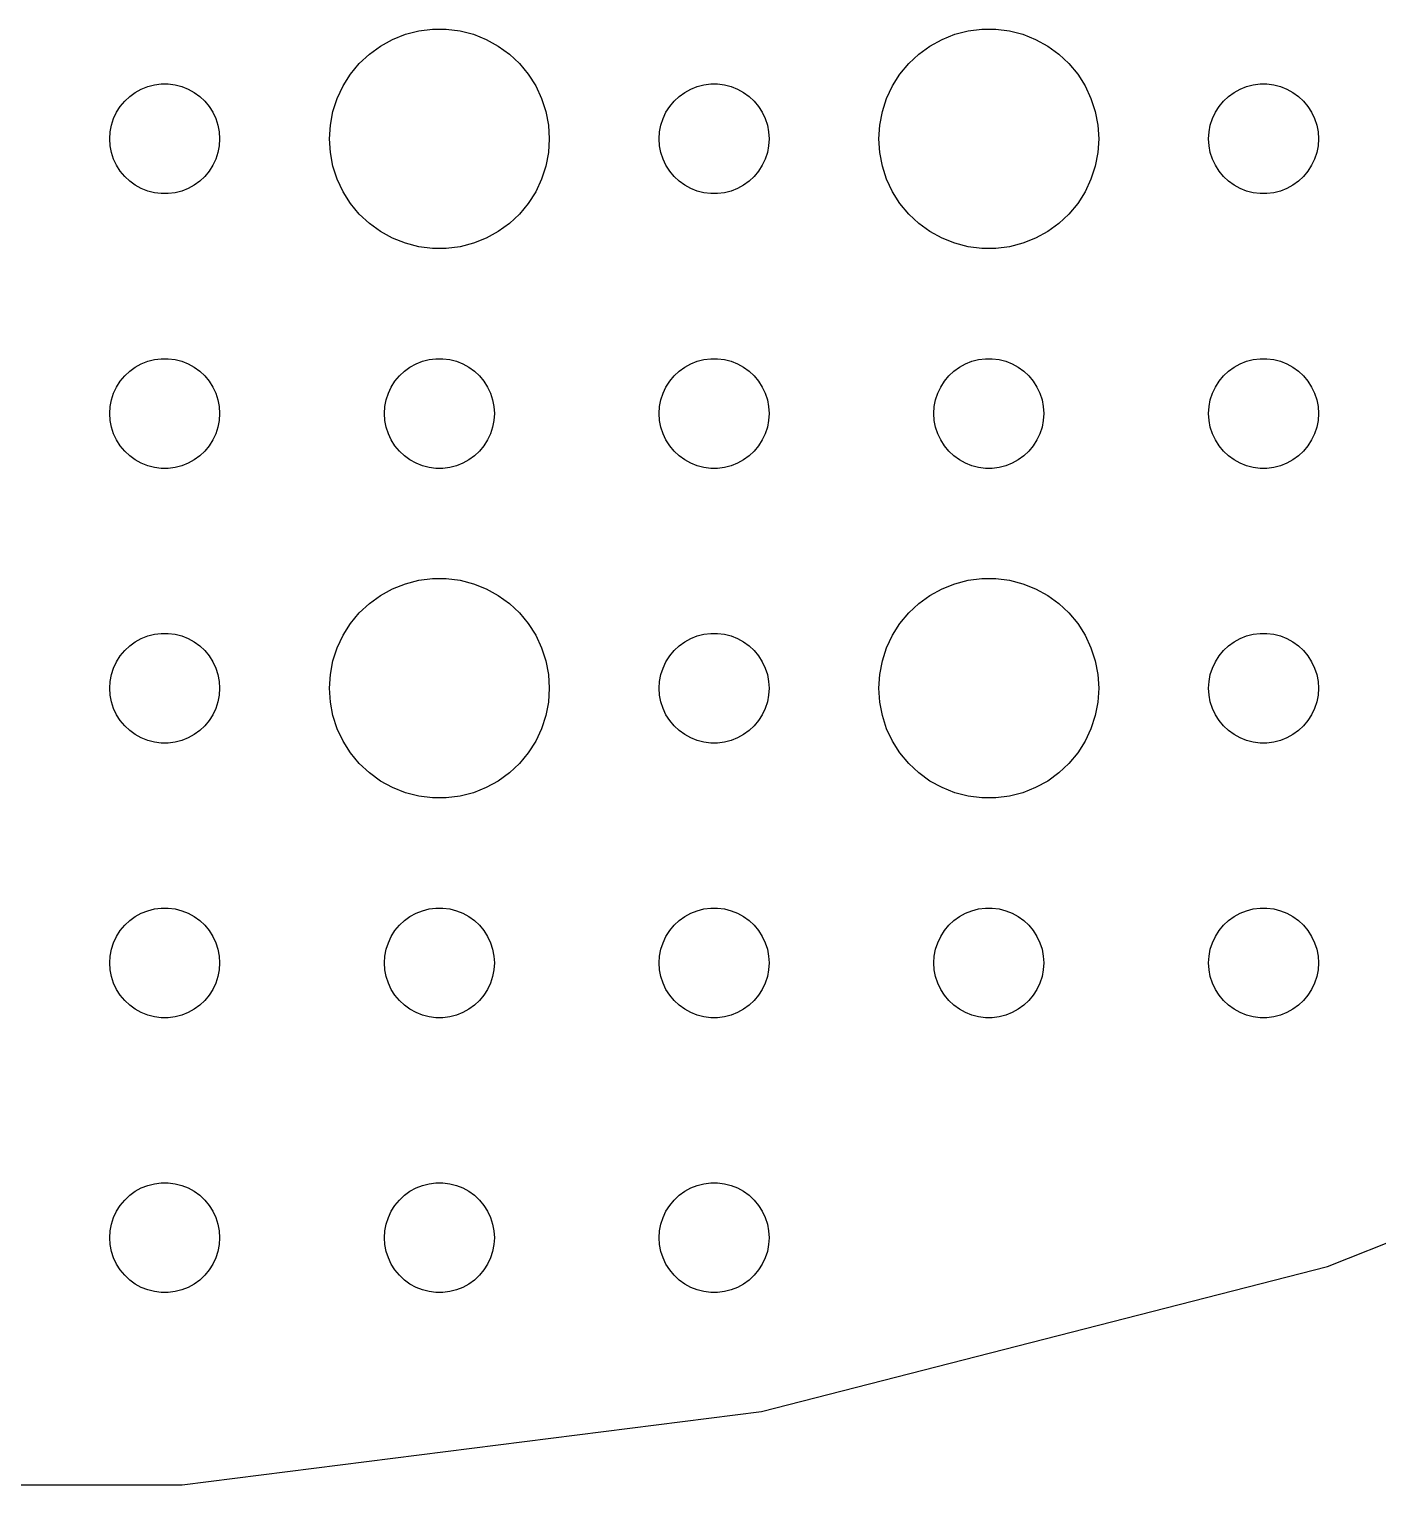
# Model space of a CAD drawing. Header units: metres. Extents: x -127 to 127, y -127 to 127.
# Drawn here: x 3.8 to 40.62, y -126.75 to -87.01 of the extents above; entities that cross this region are included whole.
import ezdxf

# ---------------------------------------------------------------- set-up
doc = ezdxf.new("R2010")
doc.units = ezdxf.units.M

msp = doc.modelspace()

# ---------------------------------------------------------------- linework, layer by layer
for p, q in [((14.4379, -87.0531), (14.8116, -87.0059)), ((14.8116, -87.0059), (15.1884, -87.0059)), ((15.1884, -87.0059), (15.5621, -87.0531)), ((29.4379, -87.0531), (29.8116, -87.0059)), ((29.8116, -87.0059), (30.1884, -87.0059)), ((30.1884, -87.0059), (30.5621, -87.0531)), ((13.3925, -87.467), (13.7227, -87.2855)), ((13.7227, -87.2855), (14.0729, -87.1468)), ((14.0729, -87.1468), (14.4379, -87.0531)), ((15.5621, -87.0531), (15.927, -87.1468)), ((15.927, -87.1468), (16.2773, -87.2855)), ((16.2773, -87.2855), (16.6075, -87.467)), ((28.3925, -87.467), (28.7227, -87.2855)), ((28.7227, -87.2855), (29.0729, -87.1468)), ((29.0729, -87.1468), (29.4379, -87.0531)), ((30.5621, -87.0531), (30.927, -87.1468)), ((30.927, -87.1468), (31.2773, -87.2855)), ((31.2773, -87.2855), (31.6075, -87.467)), ((12.8131, -87.9464), (13.0877, -87.6885)), ((13.0877, -87.6885), (13.3925, -87.467)), ((16.6075, -87.467), (16.9123, -87.6885)), ((16.9123, -87.6885), (17.1869, -87.9464)), ((27.8131, -87.9464), (28.0877, -87.6885)), ((28.0877, -87.6885), (28.3925, -87.467)), ((31.6075, -87.467), (31.9123, -87.6885)), ((31.9123, -87.6885), (32.1869, -87.9464)), ((12.5729, -88.2366), (12.8131, -87.9464)), ((17.1869, -87.9464), (17.427, -88.2366)), ((27.5729, -88.2366), (27.8131, -87.9464)), ((32.1869, -87.9464), (32.427, -88.2366)), ((6.86133, -88.6428), (7.03647, -88.5734)), ((7.03647, -88.5734), (7.21892, -88.5266)), ((7.21892, -88.5266), (7.40581, -88.503)), ((7.40581, -88.503), (7.59418, -88.503)), ((7.59418, -88.503), (7.78107, -88.5266)), ((7.78107, -88.5266), (7.96352, -88.5734)), ((7.96352, -88.5734), (8.13866, -88.6428)), ((12.2107, -88.8956), (12.3711, -88.5547)), ((12.3711, -88.5547), (12.5729, -88.2366)), ((17.427, -88.2366), (17.6289, -88.5547)), ((17.6289, -88.5547), (17.7893, -88.8956)), ((21.8613, -88.6428), (22.0365, -88.5734)), ((22.0365, -88.5734), (22.2189, -88.5266)), ((22.2189, -88.5266), (22.4058, -88.503)), ((22.4058, -88.503), (22.5942, -88.503)), ((22.5942, -88.503), (22.7811, -88.5266)), ((22.7811, -88.5266), (22.9635, -88.5734)), ((22.9635, -88.5734), (23.1387, -88.6428)), ((27.2107, -88.8956), (27.3711, -88.5547)), ((27.3711, -88.5547), (27.5729, -88.2366)), ((32.427, -88.2366), (32.6289, -88.5547)), ((32.6289, -88.5547), (32.7893, -88.8956)), ((36.8613, -88.6428), (37.0365, -88.5734)), ((37.0365, -88.5734), (37.2189, -88.5266)), ((37.2189, -88.5266), (37.4058, -88.503)), ((37.4058, -88.503), (37.5942, -88.503)), ((37.5942, -88.503), (37.7811, -88.5266)), ((37.7811, -88.5266), (37.9635, -88.5734)), ((37.9635, -88.5734), (38.1387, -88.6428)), ((6.28647, -89.1183), (6.40654, -88.9732)), ((6.40654, -88.9732), (6.54385, -88.8442)), ((6.54385, -88.8442), (6.69626, -88.7335)), ((6.69626, -88.7335), (6.86133, -88.6428)), ((8.13866, -88.6428), (8.30373, -88.7335)), ((8.30373, -88.7335), (8.45613, -88.8442)), ((8.45613, -88.8442), (8.59344, -88.9732)), ((8.59344, -88.9732), (8.71352, -89.1183)), ((12.0942, -89.2539), (12.2107, -88.8956)), ((17.7893, -88.8956), (17.9057, -89.2539)), ((21.2865, -89.1183), (21.4065, -88.9732)), ((21.4065, -88.9732), (21.5439, -88.8442)), ((21.5439, -88.8442), (21.6963, -88.7335)), ((21.6963, -88.7335), (21.8613, -88.6428)), ((23.1387, -88.6428), (23.3037, -88.7335)), ((23.3037, -88.7335), (23.4561, -88.8442)), ((23.4561, -88.8442), (23.5934, -88.9732)), ((23.5934, -88.9732), (23.7135, -89.1183)), ((27.0942, -89.2539), (27.2107, -88.8956)), ((32.7893, -88.8956), (32.9057, -89.2539)), ((36.2865, -89.1183), (36.4065, -88.9732)), ((36.4065, -88.9732), (36.5439, -88.8442)), ((36.5439, -88.8442), (36.6963, -88.7335)), ((36.6963, -88.7335), (36.8613, -88.6428)), ((38.1387, -88.6428), (38.3037, -88.7335)), ((38.3037, -88.7335), (38.4561, -88.8442)), ((38.4561, -88.8442), (38.5934, -88.9732)), ((38.5934, -88.9732), (38.7135, -89.1183)), ((6.10533, -89.4478), (6.18553, -89.2774)), ((6.18553, -89.2774), (6.28647, -89.1183)), ((8.71352, -89.1183), (8.81445, -89.2774)), ((8.81445, -89.2774), (8.89465, -89.4478)), ((12.0237, -89.624), (12.0942, -89.2539)), ((17.9057, -89.2539), (17.9763, -89.624)), ((21.1053, -89.4478), (21.1855, -89.2774)), ((21.1855, -89.2774), (21.2865, -89.1183)), ((23.7135, -89.1183), (23.8145, -89.2774)), ((23.8145, -89.2774), (23.8947, -89.4478)), ((27.0237, -89.624), (27.0942, -89.2539)), ((32.9057, -89.2539), (32.9763, -89.624)), ((36.1053, -89.4478), (36.1855, -89.2774)), ((36.1855, -89.2774), (36.2865, -89.1183)), ((38.7135, -89.1183), (38.8145, -89.2774)), ((38.8145, -89.2774), (38.8947, -89.4478)), ((6, -90), (6.01183, -89.812)), ((6.01183, -89.812), (6.04712, -89.627)), ((6.04712, -89.627), (6.10533, -89.4478)), ((8.89465, -89.4478), (8.95287, -89.627)), ((8.95287, -89.627), (8.98816, -89.812)), ((8.98816, -89.812), (9, -90)), ((12, -90), (12.0237, -89.624)), ((17.9763, -89.624), (18, -90)), ((21, -90), (21.0118, -89.812)), ((21.0118, -89.812), (21.0471, -89.627)), ((21.0471, -89.627), (21.1053, -89.4478)), ((23.8947, -89.4478), (23.9529, -89.627)), ((23.9529, -89.627), (23.9882, -89.812)), ((23.9882, -89.812), (24, -90)), ((27, -90), (27.0237, -89.624)), ((32.9763, -89.624), (33, -90)), ((36, -90), (36.0118, -89.812)), ((36.0118, -89.812), (36.0471, -89.627)), ((36.0471, -89.627), (36.1053, -89.4478)), ((38.8947, -89.4478), (38.9529, -89.627)), ((38.9529, -89.627), (38.9882, -89.812)), ((38.9882, -89.812), (39, -90)), ((6.01183, -90.188), (6, -90)), ((6.04712, -90.373), (6.01183, -90.188)), ((8.98816, -90.188), (8.95287, -90.373)), ((9, -90), (8.98816, -90.188)), ((12.0237, -90.376), (12, -90)), ((18, -90), (17.9763, -90.376)), ((21.0118, -90.188), (21, -90)), ((21.0471, -90.373), (21.0118, -90.188)), ((23.9882, -90.188), (23.9529, -90.373)), ((24, -90), (23.9882, -90.188)), ((27.0237, -90.376), (27, -90)), ((33, -90), (32.9763, -90.376)), ((36.0118, -90.188), (36, -90)), ((36.0471, -90.373), (36.0118, -90.188)), ((38.9882, -90.188), (38.9529, -90.373)), ((39, -90), (38.9882, -90.188)), ((6.10533, -90.5522), (6.04712, -90.373)), ((6.18553, -90.7226), (6.10533, -90.5522)), ((8.89465, -90.5522), (8.81445, -90.7226)), ((8.95287, -90.373), (8.89465, -90.5522)), ((12.0942, -90.7461), (12.0237, -90.376)), ((17.9763, -90.376), (17.9057, -90.7461)), ((21.1053, -90.5522), (21.0471, -90.373)), ((21.1855, -90.7226), (21.1053, -90.5522)), ((23.8947, -90.5522), (23.8145, -90.7226)), ((23.9529, -90.373), (23.8947, -90.5522)), ((27.0942, -90.7461), (27.0237, -90.376)), ((32.9763, -90.376), (32.9057, -90.7461)), ((36.1053, -90.5522), (36.0471, -90.373)), ((36.1855, -90.7226), (36.1053, -90.5522)), ((38.8947, -90.5522), (38.8145, -90.7226)), ((38.9529, -90.373), (38.8947, -90.5522)), ((6.28647, -90.8817), (6.18553, -90.7226)), ((6.40654, -91.0268), (6.28647, -90.8817)), ((8.71352, -90.8817), (8.59344, -91.0268)), ((8.81445, -90.7226), (8.71352, -90.8817)), ((12.2107, -91.1044), (12.0942, -90.7461)), ((17.9057, -90.7461), (17.7893, -91.1044)), ((21.2865, -90.8817), (21.1855, -90.7226)), ((21.4065, -91.0268), (21.2865, -90.8817)), ((23.7135, -90.8817), (23.5934, -91.0268)), ((23.8145, -90.7226), (23.7135, -90.8817)), ((27.2107, -91.1044), (27.0942, -90.7461)), ((32.9057, -90.7461), (32.7893, -91.1044)), ((36.2865, -90.8817), (36.1855, -90.7226)), ((36.4065, -91.0268), (36.2865, -90.8817)), ((38.7135, -90.8817), (38.5934, -91.0268)), ((38.8145, -90.7226), (38.7135, -90.8817)), ((6.54385, -91.1558), (6.40654, -91.0268)), ((6.69626, -91.2665), (6.54385, -91.1558)), ((6.86133, -91.3572), (6.69626, -91.2665)), ((7.03647, -91.4266), (6.86133, -91.3572)), ((8.13866, -91.3572), (7.96352, -91.4266)), ((8.30373, -91.2665), (8.13866, -91.3572)), ((8.45613, -91.1558), (8.30373, -91.2665)), ((8.59344, -91.0268), (8.45613, -91.1558)), ((12.3711, -91.4453), (12.2107, -91.1044)), ((17.7893, -91.1044), (17.6289, -91.4453)), ((21.5439, -91.1558), (21.4065, -91.0268)), ((21.6963, -91.2665), (21.5439, -91.1558)), ((21.8613, -91.3572), (21.6963, -91.2665)), ((22.0365, -91.4266), (21.8613, -91.3572)), ((23.1387, -91.3572), (22.9635, -91.4266)), ((23.3037, -91.2665), (23.1387, -91.3572)), ((23.4561, -91.1558), (23.3037, -91.2665)), ((23.5934, -91.0268), (23.4561, -91.1558)), ((27.3711, -91.4453), (27.2107, -91.1044)), ((32.7893, -91.1044), (32.6289, -91.4453)), ((36.5439, -91.1558), (36.4065, -91.0268)), ((36.6963, -91.2665), (36.5439, -91.1558)), ((36.8613, -91.3572), (36.6963, -91.2665)), ((37.0365, -91.4266), (36.8613, -91.3572)), ((38.1387, -91.3572), (37.9635, -91.4266)), ((38.3037, -91.2665), (38.1387, -91.3572)), ((38.4561, -91.1558), (38.3037, -91.2665)), ((38.5934, -91.0268), (38.4561, -91.1558)), ((7.21892, -91.4734), (7.03647, -91.4266)), ((7.40581, -91.497), (7.21892, -91.4734)), ((7.59418, -91.497), (7.40581, -91.497)), ((7.78107, -91.4734), (7.59418, -91.497)), ((7.96352, -91.4266), (7.78107, -91.4734)), ((12.5729, -91.7634), (12.3711, -91.4453)), ((12.8131, -92.0536), (12.5729, -91.7634)), ((17.427, -91.7634), (17.1869, -92.0536)), ((17.6289, -91.4453), (17.427, -91.7634)), ((22.2189, -91.4734), (22.0365, -91.4266)), ((22.4058, -91.497), (22.2189, -91.4734)), ((22.5942, -91.497), (22.4058, -91.497)), ((22.7811, -91.4734), (22.5942, -91.497)), ((22.9635, -91.4266), (22.7811, -91.4734)), ((27.5729, -91.7634), (27.3711, -91.4453)), ((27.8131, -92.0536), (27.5729, -91.7634)), ((32.427, -91.7634), (32.1869, -92.0536)), ((32.6289, -91.4453), (32.427, -91.7634)), ((37.2189, -91.4734), (37.0365, -91.4266)), ((37.4058, -91.497), (37.2189, -91.4734)), ((37.5942, -91.497), (37.4058, -91.497)), ((37.7811, -91.4734), (37.5942, -91.497)), ((37.9635, -91.4266), (37.7811, -91.4734)), ((13.0877, -92.3115), (12.8131, -92.0536)), ((17.1869, -92.0536), (16.9123, -92.3115)), ((28.0877, -92.3115), (27.8131, -92.0536)), ((32.1869, -92.0536), (31.9123, -92.3115)), ((13.3925, -92.533), (13.0877, -92.3115)), ((13.7227, -92.7145), (13.3925, -92.533)), ((16.6075, -92.533), (16.2773, -92.7145)), ((16.9123, -92.3115), (16.6075, -92.533)), ((28.3925, -92.533), (28.0877, -92.3115)), ((28.7227, -92.7145), (28.3925, -92.533)), ((31.6075, -92.533), (31.2773, -92.7145)), ((31.9123, -92.3115), (31.6075, -92.533)), ((14.0729, -92.8532), (13.7227, -92.7145)), ((14.4379, -92.9469), (14.0729, -92.8532)), ((14.8116, -92.9941), (14.4379, -92.9469)), ((15.1884, -92.9941), (14.8116, -92.9941)), ((15.5621, -92.9469), (15.1884, -92.9941)), ((15.927, -92.8532), (15.5621, -92.9469)), ((16.2773, -92.7145), (15.927, -92.8532)), ((29.0729, -92.8532), (28.7227, -92.7145)), ((29.4379, -92.9469), (29.0729, -92.8532)), ((29.8116, -92.9941), (29.4379, -92.9469)), ((30.1884, -92.9941), (29.8116, -92.9941)), ((30.5621, -92.9469), (30.1884, -92.9941)), ((30.927, -92.8532), (30.5621, -92.9469)), ((31.2773, -92.7145), (30.927, -92.8532)), ((6.69626, -96.2335), (6.86133, -96.1428)), ((6.86133, -96.1428), (7.03647, -96.0734)), ((7.03647, -96.0734), (7.21892, -96.0266)), ((7.21892, -96.0266), (7.40581, -96.003)), ((7.40581, -96.003), (7.59418, -96.003)), ((7.59418, -96.003), (7.78107, -96.0266)), ((7.78107, -96.0266), (7.96352, -96.0734)), ((7.96352, -96.0734), (8.13866, -96.1428)), ((8.13866, -96.1428), (8.30373, -96.2335)), ((14.1963, -96.2335), (14.3613, -96.1428)), ((14.3613, -96.1428), (14.5365, -96.0734)), ((14.5365, -96.0734), (14.7189, -96.0266)), ((14.7189, -96.0266), (14.9058, -96.003)), ((14.9058, -96.003), (15.0942, -96.003)), ((15.0942, -96.003), (15.2811, -96.0266)), ((15.2811, -96.0266), (15.4635, -96.0734)), ((15.4635, -96.0734), (15.6387, -96.1428)), ((15.6387, -96.1428), (15.8037, -96.2335)), ((21.6963, -96.2335), (21.8613, -96.1428)), ((21.8613, -96.1428), (22.0365, -96.0734)), ((22.0365, -96.0734), (22.2189, -96.0266)), ((22.2189, -96.0266), (22.4058, -96.003)), ((22.4058, -96.003), (22.5942, -96.003)), ((22.5942, -96.003), (22.7811, -96.0266)), ((22.7811, -96.0266), (22.9635, -96.0734)), ((22.9635, -96.0734), (23.1387, -96.1428)), ((23.1387, -96.1428), (23.3037, -96.2335)), ((29.1963, -96.2335), (29.3613, -96.1428)), ((29.3613, -96.1428), (29.5365, -96.0734)), ((29.5365, -96.0734), (29.7189, -96.0266)), ((29.7189, -96.0266), (29.9058, -96.003)), ((29.9058, -96.003), (30.0942, -96.003)), ((30.0942, -96.003), (30.2811, -96.0266)), ((30.2811, -96.0266), (30.4635, -96.0734)), ((30.4635, -96.0734), (30.6387, -96.1428)), ((30.6387, -96.1428), (30.8037, -96.2335)), ((36.6963, -96.2335), (36.8613, -96.1428)), ((36.8613, -96.1428), (37.0365, -96.0734)), ((37.0365, -96.0734), (37.2189, -96.0266)), ((37.2189, -96.0266), (37.4058, -96.003)), ((37.4058, -96.003), (37.5942, -96.003)), ((37.5942, -96.003), (37.7811, -96.0266)), ((37.7811, -96.0266), (37.9635, -96.0734)), ((37.9635, -96.0734), (38.1387, -96.1428)), ((38.1387, -96.1428), (38.3037, -96.2335)), ((6.28647, -96.6183), (6.40654, -96.4732)), ((6.40654, -96.4732), (6.54385, -96.3442)), ((6.54385, -96.3442), (6.69626, -96.2335)), ((8.30373, -96.2335), (8.45613, -96.3442)), ((8.45613, -96.3442), (8.59344, -96.4732)), ((8.59344, -96.4732), (8.71352, -96.6183)), ((13.7865, -96.6183), (13.9065, -96.4732)), ((13.9065, -96.4732), (14.0439, -96.3442)), ((14.0439, -96.3442), (14.1963, -96.2335)), ((15.8037, -96.2335), (15.9561, -96.3442)), ((15.9561, -96.3442), (16.0934, -96.4732)), ((16.0934, -96.4732), (16.2135, -96.6183)), ((21.2865, -96.6183), (21.4065, -96.4732)), ((21.4065, -96.4732), (21.5439, -96.3442)), ((21.5439, -96.3442), (21.6963, -96.2335)), ((23.3037, -96.2335), (23.4561, -96.3442)), ((23.4561, -96.3442), (23.5934, -96.4732)), ((23.5934, -96.4732), (23.7135, -96.6183)), ((28.7865, -96.6183), (28.9065, -96.4732)), ((28.9065, -96.4732), (29.0439, -96.3442)), ((29.0439, -96.3442), (29.1963, -96.2335)), ((30.8037, -96.2335), (30.9561, -96.3442)), ((30.9561, -96.3442), (31.0934, -96.4732)), ((31.0934, -96.4732), (31.2135, -96.6183)), ((36.2865, -96.6183), (36.4065, -96.4732)), ((36.4065, -96.4732), (36.5439, -96.3442)), ((36.5439, -96.3442), (36.6963, -96.2335)), ((38.3037, -96.2335), (38.4561, -96.3442)), ((38.4561, -96.3442), (38.5934, -96.4732)), ((38.5934, -96.4732), (38.7135, -96.6183)), ((6.04712, -97.127), (6.10533, -96.9478)), ((6.10533, -96.9478), (6.18553, -96.7774)), ((6.18553, -96.7774), (6.28647, -96.6183)), ((8.71352, -96.6183), (8.81445, -96.7774)), ((8.81445, -96.7774), (8.89465, -96.9478)), ((8.89465, -96.9478), (8.95287, -97.127)), ((13.5471, -97.127), (13.6053, -96.9478)), ((13.6053, -96.9478), (13.6855, -96.7774)), ((13.6855, -96.7774), (13.7865, -96.6183)), ((16.2135, -96.6183), (16.3145, -96.7774)), ((16.3145, -96.7774), (16.3947, -96.9478)), ((16.3947, -96.9478), (16.4529, -97.127)), ((21.0471, -97.127), (21.1053, -96.9478)), ((21.1053, -96.9478), (21.1855, -96.7774)), ((21.1855, -96.7774), (21.2865, -96.6183)), ((23.7135, -96.6183), (23.8145, -96.7774)), ((23.8145, -96.7774), (23.8947, -96.9478)), ((23.8947, -96.9478), (23.9529, -97.127)), ((28.5471, -97.127), (28.6053, -96.9478)), ((28.6053, -96.9478), (28.6855, -96.7774)), ((28.6855, -96.7774), (28.7865, -96.6183)), ((31.2135, -96.6183), (31.3145, -96.7774)), ((31.3145, -96.7774), (31.3947, -96.9478)), ((31.3947, -96.9478), (31.4529, -97.127)), ((36.0471, -97.127), (36.1053, -96.9478)), ((36.1053, -96.9478), (36.1855, -96.7774)), ((36.1855, -96.7774), (36.2865, -96.6183)), ((38.7135, -96.6183), (38.8145, -96.7774)), ((38.8145, -96.7774), (38.8947, -96.9478)), ((38.8947, -96.9478), (38.9529, -97.127)), ((6, -97.5), (6.01183, -97.312)), ((6.01183, -97.312), (6.04712, -97.127)), ((8.95287, -97.127), (8.98816, -97.312)), ((8.98816, -97.312), (9, -97.5)), ((13.5, -97.5), (13.5118, -97.312)), ((13.5118, -97.312), (13.5471, -97.127)), ((16.4529, -97.127), (16.4882, -97.312)), ((16.4882, -97.312), (16.5, -97.5)), ((21, -97.5), (21.0118, -97.312)), ((21.0118, -97.312), (21.0471, -97.127)), ((23.9529, -97.127), (23.9882, -97.312)), ((23.9882, -97.312), (24, -97.5)), ((28.5, -97.5), (28.5118, -97.312)), ((28.5118, -97.312), (28.5471, -97.127)), ((31.4529, -97.127), (31.4882, -97.312)), ((31.4882, -97.312), (31.5, -97.5)), ((36, -97.5), (36.0118, -97.312)), ((36.0118, -97.312), (36.0471, -97.127)), ((38.9529, -97.127), (38.9882, -97.312)), ((38.9882, -97.312), (39, -97.5)), ((6.01183, -97.688), (6, -97.5)), ((6.04712, -97.873), (6.01183, -97.688)), ((8.98816, -97.688), (8.95287, -97.873)), ((9, -97.5), (8.98816, -97.688)), ((13.5118, -97.688), (13.5, -97.5)), ((13.5471, -97.873), (13.5118, -97.688)), ((16.4882, -97.688), (16.4529, -97.873)), ((16.5, -97.5), (16.4882, -97.688)), ((21.0118, -97.688), (21, -97.5)), ((21.0471, -97.873), (21.0118, -97.688)), ((23.9882, -97.688), (23.9529, -97.873)), ((24, -97.5), (23.9882, -97.688)), ((28.5118, -97.688), (28.5, -97.5)), ((28.5471, -97.873), (28.5118, -97.688)), ((31.4882, -97.688), (31.4529, -97.873)), ((31.5, -97.5), (31.4882, -97.688)), ((36.0118, -97.688), (36, -97.5)), ((36.0471, -97.873), (36.0118, -97.688)), ((38.9882, -97.688), (38.9529, -97.873)), ((39, -97.5), (38.9882, -97.688)), ((6.10533, -98.0522), (6.04712, -97.873)), ((6.18553, -98.2226), (6.10533, -98.0522)), ((8.89465, -98.0522), (8.81445, -98.2226)), ((8.95287, -97.873), (8.89465, -98.0522)), ((13.6053, -98.0522), (13.5471, -97.873)), ((13.6855, -98.2226), (13.6053, -98.0522)), ((16.3947, -98.0522), (16.3145, -98.2226)), ((16.4529, -97.873), (16.3947, -98.0522)), ((21.1053, -98.0522), (21.0471, -97.873)), ((21.1855, -98.2226), (21.1053, -98.0522)), ((23.8947, -98.0522), (23.8145, -98.2226)), ((23.9529, -97.873), (23.8947, -98.0522)), ((28.6053, -98.0522), (28.5471, -97.873)), ((28.6855, -98.2226), (28.6053, -98.0522)), ((31.3947, -98.0522), (31.3145, -98.2226)), ((31.4529, -97.873), (31.3947, -98.0522)), ((36.1053, -98.0522), (36.0471, -97.873)), ((36.1855, -98.2226), (36.1053, -98.0522)), ((38.8947, -98.0522), (38.8145, -98.2226)), ((38.9529, -97.873), (38.8947, -98.0522)), ((6.28647, -98.3817), (6.18553, -98.2226)), ((6.40654, -98.5268), (6.28647, -98.3817)), ((6.54385, -98.6558), (6.40654, -98.5268)), ((8.59344, -98.5268), (8.45613, -98.6558)), ((8.71352, -98.3817), (8.59344, -98.5268)), ((8.81445, -98.2226), (8.71352, -98.3817)), ((13.7865, -98.3817), (13.6855, -98.2226)), ((13.9065, -98.5268), (13.7865, -98.3817)), ((14.0439, -98.6558), (13.9065, -98.5268)), ((16.0934, -98.5268), (15.9561, -98.6558)), ((16.2135, -98.3817), (16.0934, -98.5268)), ((16.3145, -98.2226), (16.2135, -98.3817)), ((21.2865, -98.3817), (21.1855, -98.2226)), ((21.4065, -98.5268), (21.2865, -98.3817)), ((21.5439, -98.6558), (21.4065, -98.5268)), ((23.5934, -98.5268), (23.4561, -98.6558)), ((23.7135, -98.3817), (23.5934, -98.5268)), ((23.8145, -98.2226), (23.7135, -98.3817)), ((28.7865, -98.3817), (28.6855, -98.2226)), ((28.9065, -98.5268), (28.7865, -98.3817)), ((29.0439, -98.6558), (28.9065, -98.5268)), ((31.0934, -98.5268), (30.9561, -98.6558)), ((31.2135, -98.3817), (31.0934, -98.5268)), ((31.3145, -98.2226), (31.2135, -98.3817)), ((36.2865, -98.3817), (36.1855, -98.2226)), ((36.4065, -98.5268), (36.2865, -98.3817)), ((36.5439, -98.6558), (36.4065, -98.5268)), ((38.5934, -98.5268), (38.4561, -98.6558)), ((38.7135, -98.3817), (38.5934, -98.5268)), ((38.8145, -98.2226), (38.7135, -98.3817)), ((6.69626, -98.7665), (6.54385, -98.6558)), ((6.86133, -98.8572), (6.69626, -98.7665)), ((7.03647, -98.9266), (6.86133, -98.8572)), ((7.21892, -98.9734), (7.03647, -98.9266)), ((7.96352, -98.9266), (7.78107, -98.9734)), ((8.13866, -98.8572), (7.96352, -98.9266)), ((8.30373, -98.7665), (8.13866, -98.8572)), ((8.45613, -98.6558), (8.30373, -98.7665)), ((14.1963, -98.7665), (14.0439, -98.6558)), ((14.3613, -98.8572), (14.1963, -98.7665)), ((14.5365, -98.9266), (14.3613, -98.8572)), ((14.7189, -98.9734), (14.5365, -98.9266)), ((15.4635, -98.9266), (15.2811, -98.9734)), ((15.6387, -98.8572), (15.4635, -98.9266)), ((15.8037, -98.7665), (15.6387, -98.8572)), ((15.9561, -98.6558), (15.8037, -98.7665)), ((21.6963, -98.7665), (21.5439, -98.6558)), ((21.8613, -98.8572), (21.6963, -98.7665)), ((22.0365, -98.9266), (21.8613, -98.8572)), ((22.2189, -98.9734), (22.0365, -98.9266)), ((22.9635, -98.9266), (22.7811, -98.9734)), ((23.1387, -98.8572), (22.9635, -98.9266)), ((23.3037, -98.7665), (23.1387, -98.8572)), ((23.4561, -98.6558), (23.3037, -98.7665)), ((29.1963, -98.7665), (29.0439, -98.6558)), ((29.3613, -98.8572), (29.1963, -98.7665)), ((29.5365, -98.9266), (29.3613, -98.8572)), ((29.7189, -98.9734), (29.5365, -98.9266)), ((30.4635, -98.9266), (30.2811, -98.9734)), ((30.6387, -98.8572), (30.4635, -98.9266)), ((30.8037, -98.7665), (30.6387, -98.8572)), ((30.9561, -98.6558), (30.8037, -98.7665)), ((36.6963, -98.7665), (36.5439, -98.6558)), ((36.8613, -98.8572), (36.6963, -98.7665)), ((37.0365, -98.9266), (36.8613, -98.8572)), ((37.2189, -98.9734), (37.0365, -98.9266)), ((37.9635, -98.9266), (37.7811, -98.9734)), ((38.1387, -98.8572), (37.9635, -98.9266)), ((38.3037, -98.7665), (38.1387, -98.8572)), ((38.4561, -98.6558), (38.3037, -98.7665)), ((7.40581, -98.997), (7.21892, -98.9734)), ((7.59418, -98.997), (7.40581, -98.997)), ((7.78107, -98.9734), (7.59418, -98.997)), ((14.9058, -98.997), (14.7189, -98.9734)), ((15.0942, -98.997), (14.9058, -98.997)), ((15.2811, -98.9734), (15.0942, -98.997)), ((22.4058, -98.997), (22.2189, -98.9734)), ((22.5942, -98.997), (22.4058, -98.997)), ((22.7811, -98.9734), (22.5942, -98.997)), ((29.9058, -98.997), (29.7189, -98.9734)), ((30.0942, -98.997), (29.9058, -98.997)), ((30.2811, -98.9734), (30.0942, -98.997)), ((37.4058, -98.997), (37.2189, -98.9734)), ((37.5942, -98.997), (37.4058, -98.997)), ((37.7811, -98.9734), (37.5942, -98.997)), ((14.0729, -102.147), (14.4379, -102.053)), ((14.4379, -102.053), (14.8116, -102.006)), ((14.8116, -102.006), (15.1884, -102.006)), ((15.1884, -102.006), (15.5621, -102.053)), ((15.5621, -102.053), (15.927, -102.147)), ((29.0729, -102.147), (29.4379, -102.053)), ((29.4379, -102.053), (29.8116, -102.006)), ((29.8116, -102.006), (30.1884, -102.006)), ((30.1884, -102.006), (30.5621, -102.053)), ((30.5621, -102.053), (30.927, -102.147)), ((13.0877, -102.688), (13.3925, -102.467)), ((13.3925, -102.467), (13.7227, -102.286)), ((13.7227, -102.286), (14.0729, -102.147)), ((15.927, -102.147), (16.2773, -102.286)), ((16.2773, -102.286), (16.6075, -102.467)), ((16.6075, -102.467), (16.9123, -102.688)), ((28.0877, -102.688), (28.3925, -102.467)), ((28.3925, -102.467), (28.7227, -102.286)), ((28.7227, -102.286), (29.0729, -102.147)), ((30.927, -102.147), (31.2773, -102.286)), ((31.2773, -102.286), (31.6075, -102.467)), ((31.6075, -102.467), (31.9123, -102.688)), ((12.8131, -102.946), (13.0877, -102.688)), ((16.9123, -102.688), (17.1869, -102.946)), ((27.8131, -102.946), (28.0877, -102.688)), ((31.9123, -102.688), (32.1869, -102.946)), ((12.3711, -103.555), (12.5729, -103.237)), ((12.5729, -103.237), (12.8131, -102.946)), ((17.1869, -102.946), (17.427, -103.237)), ((17.427, -103.237), (17.6289, -103.555)), ((27.3711, -103.555), (27.5729, -103.237)), ((27.5729, -103.237), (27.8131, -102.946)), ((32.1869, -102.946), (32.427, -103.237)), ((32.427, -103.237), (32.6289, -103.555)), ((6.69626, -103.734), (6.86133, -103.643)), ((6.86133, -103.643), (7.03647, -103.573)), ((7.03647, -103.573), (7.21892, -103.527)), ((7.21892, -103.527), (7.40581, -103.503)), ((7.40581, -103.503), (7.59418, -103.503)), ((7.59418, -103.503), (7.78107, -103.527)), ((7.78107, -103.527), (7.96352, -103.573)), ((7.96352, -103.573), (8.13866, -103.643)), ((8.13866, -103.643), (8.30373, -103.734)), ((12.2107, -103.896), (12.3711, -103.555)), ((17.6289, -103.555), (17.7893, -103.896)), ((21.6963, -103.734), (21.8613, -103.643)), ((21.8613, -103.643), (22.0365, -103.573)), ((22.0365, -103.573), (22.2189, -103.527)), ((22.2189, -103.527), (22.4058, -103.503)), ((22.4058, -103.503), (22.5942, -103.503)), ((22.5942, -103.503), (22.7811, -103.527)), ((22.7811, -103.527), (22.9635, -103.573)), ((22.9635, -103.573), (23.1387, -103.643)), ((23.1387, -103.643), (23.3037, -103.734)), ((27.2107, -103.896), (27.3711, -103.555)), ((32.6289, -103.555), (32.7893, -103.896)), ((36.6963, -103.734), (36.8613, -103.643)), ((36.8613, -103.643), (37.0365, -103.573)), ((37.0365, -103.573), (37.2189, -103.527)), ((37.2189, -103.527), (37.4058, -103.503)), ((37.4058, -103.503), (37.5942, -103.503)), ((37.5942, -103.503), (37.7811, -103.527)), ((37.7811, -103.527), (37.9635, -103.573)), ((37.9635, -103.573), (38.1387, -103.643)), ((38.1387, -103.643), (38.3037, -103.734)), ((6.18553, -104.277), (6.28647, -104.118)), ((6.28647, -104.118), (6.40654, -103.973)), ((6.40654, -103.973), (6.54385, -103.844)), ((6.54385, -103.844), (6.69626, -103.734)), ((8.30373, -103.734), (8.45613, -103.844)), ((8.45613, -103.844), (8.59344, -103.973)), ((8.59344, -103.973), (8.71352, -104.118)), ((8.71352, -104.118), (8.81445, -104.277)), ((12.0942, -104.254), (12.2107, -103.896)), ((17.7893, -103.896), (17.9057, -104.254)), ((21.1855, -104.277), (21.2865, -104.118)), ((21.2865, -104.118), (21.4065, -103.973)), ((21.4065, -103.973), (21.5439, -103.844)), ((21.5439, -103.844), (21.6963, -103.734)), ((23.3037, -103.734), (23.4561, -103.844)), ((23.4561, -103.844), (23.5934, -103.973)), ((23.5934, -103.973), (23.7135, -104.118)), ((23.7135, -104.118), (23.8145, -104.277)), ((27.0942, -104.254), (27.2107, -103.896)), ((32.7893, -103.896), (32.9057, -104.254)), ((36.1855, -104.277), (36.2865, -104.118)), ((36.2865, -104.118), (36.4065, -103.973)), ((36.4065, -103.973), (36.5439, -103.844)), ((36.5439, -103.844), (36.6963, -103.734)), ((38.3037, -103.734), (38.4561, -103.844)), ((38.4561, -103.844), (38.5934, -103.973)), ((38.5934, -103.973), (38.7135, -104.118)), ((38.7135, -104.118), (38.8145, -104.277)), ((6.04712, -104.627), (6.10533, -104.448)), ((6.10533, -104.448), (6.18553, -104.277)), ((8.81445, -104.277), (8.89465, -104.448)), ((8.89465, -104.448), (8.95287, -104.627)), ((12.0237, -104.624), (12.0942, -104.254)), ((17.9057, -104.254), (17.9763, -104.624)), ((21.0471, -104.627), (21.1053, -104.448)), ((21.1053, -104.448), (21.1855, -104.277)), ((23.8145, -104.277), (23.8947, -104.448)), ((23.8947, -104.448), (23.9529, -104.627)), ((27.0237, -104.624), (27.0942, -104.254)), ((32.9057, -104.254), (32.9763, -104.624)), ((36.0471, -104.627), (36.1053, -104.448)), ((36.1053, -104.448), (36.1855, -104.277)), ((38.8145, -104.277), (38.8947, -104.448)), ((38.8947, -104.448), (38.9529, -104.627)), ((6, -105), (6.01183, -104.812)), ((6.01183, -104.812), (6.04712, -104.627)), ((8.95287, -104.627), (8.98816, -104.812)), ((8.98816, -104.812), (9, -105)), ((12, -105), (12.0237, -104.624)), ((17.9763, -104.624), (18, -105)), ((21, -105), (21.0118, -104.812)), ((21.0118, -104.812), (21.0471, -104.627)), ((23.9529, -104.627), (23.9882, -104.812)), ((23.9882, -104.812), (24, -105)), ((27, -105), (27.0237, -104.624)), ((32.9763, -104.624), (33, -105)), ((36, -105), (36.0118, -104.812)), ((36.0118, -104.812), (36.0471, -104.627)), ((38.9529, -104.627), (38.9882, -104.812)), ((38.9882, -104.812), (39, -105)), ((6.01183, -105.188), (6, -105)), ((6.04712, -105.373), (6.01183, -105.188)), ((8.98816, -105.188), (8.95287, -105.373)), ((9, -105), (8.98816, -105.188)), ((12.0237, -105.376), (12, -105)), ((18, -105), (17.9763, -105.376)), ((21.0118, -105.188), (21, -105)), ((21.0471, -105.373), (21.0118, -105.188)), ((23.9882, -105.188), (23.9529, -105.373)), ((24, -105), (23.9882, -105.188)), ((27.0237, -105.376), (27, -105)), ((33, -105), (32.9763, -105.376)), ((36.0118, -105.188), (36, -105)), ((36.0471, -105.373), (36.0118, -105.188)), ((38.9882, -105.188), (38.9529, -105.373)), ((39, -105), (38.9882, -105.188)), ((6.10533, -105.552), (6.04712, -105.373)), ((6.18553, -105.723), (6.10533, -105.552)), ((8.89465, -105.552), (8.81445, -105.723)), ((8.95287, -105.373), (8.89465, -105.552)), ((12.0942, -105.746), (12.0237, -105.376)), ((17.9763, -105.376), (17.9057, -105.746)), ((21.1053, -105.552), (21.0471, -105.373)), ((21.1855, -105.723), (21.1053, -105.552)), ((23.8947, -105.552), (23.8145, -105.723)), ((23.9529, -105.373), (23.8947, -105.552)), ((27.0942, -105.746), (27.0237, -105.376)), ((32.9763, -105.376), (32.9057, -105.746)), ((36.1053, -105.552), (36.0471, -105.373)), ((36.1855, -105.723), (36.1053, -105.552)), ((38.8947, -105.552), (38.8145, -105.723)), ((38.9529, -105.373), (38.8947, -105.552)), ((6.28647, -105.882), (6.18553, -105.723)), ((6.40654, -106.027), (6.28647, -105.882)), ((6.54385, -106.156), (6.40654, -106.027)), ((8.59344, -106.027), (8.45613, -106.156)), ((8.71352, -105.882), (8.59344, -106.027)), ((8.81445, -105.723), (8.71352, -105.882)), ((12.2107, -106.104), (12.0942, -105.746)), ((12.3711, -106.445), (12.2107, -106.104)), ((17.7893, -106.104), (17.6289, -106.445)), ((17.9057, -105.746), (17.7893, -106.104)), ((21.2865, -105.882), (21.1855, -105.723)), ((21.4065, -106.027), (21.2865, -105.882)), ((21.5439, -106.156), (21.4065, -106.027)), ((23.5934, -106.027), (23.4561, -106.156)), ((23.7135, -105.882), (23.5934, -106.027)), ((23.8145, -105.723), (23.7135, -105.882)), ((27.2107, -106.104), (27.0942, -105.746)), ((27.3711, -106.445), (27.2107, -106.104)), ((32.7893, -106.104), (32.6289, -106.445)), ((32.9057, -105.746), (32.7893, -106.104)), ((36.2865, -105.882), (36.1855, -105.723)), ((36.4065, -106.027), (36.2865, -105.882)), ((36.5439, -106.156), (36.4065, -106.027)), ((38.5934, -106.027), (38.4561, -106.156)), ((38.7135, -105.882), (38.5934, -106.027)), ((38.8145, -105.723), (38.7135, -105.882)), ((6.69626, -106.266), (6.54385, -106.156)), ((6.86133, -106.357), (6.69626, -106.266)), ((7.03647, -106.427), (6.86133, -106.357)), ((7.21892, -106.473), (7.03647, -106.427)), ((7.40581, -106.497), (7.21892, -106.473)), ((7.59418, -106.497), (7.40581, -106.497)), ((7.78107, -106.473), (7.59418, -106.497)), ((7.96352, -106.427), (7.78107, -106.473)), ((8.13866, -106.357), (7.96352, -106.427)), ((8.30373, -106.266), (8.13866, -106.357)), ((8.45613, -106.156), (8.30373, -106.266)), ((12.5729, -106.763), (12.3711, -106.445)), ((17.6289, -106.445), (17.427, -106.763)), ((21.6963, -106.266), (21.5439, -106.156)), ((21.8613, -106.357), (21.6963, -106.266)), ((22.0365, -106.427), (21.8613, -106.357)), ((22.2189, -106.473), (22.0365, -106.427)), ((22.4058, -106.497), (22.2189, -106.473)), ((22.5942, -106.497), (22.4058, -106.497)), ((22.7811, -106.473), (22.5942, -106.497)), ((22.9635, -106.427), (22.7811, -106.473)), ((23.1387, -106.357), (22.9635, -106.427)), ((23.3037, -106.266), (23.1387, -106.357)), ((23.4561, -106.156), (23.3037, -106.266)), ((27.5729, -106.763), (27.3711, -106.445)), ((32.6289, -106.445), (32.427, -106.763)), ((36.6963, -106.266), (36.5439, -106.156)), ((36.8613, -106.357), (36.6963, -106.266)), ((37.0365, -106.427), (36.8613, -106.357)), ((37.2189, -106.473), (37.0365, -106.427)), ((37.4058, -106.497), (37.2189, -106.473)), ((37.5942, -106.497), (37.4058, -106.497)), ((37.7811, -106.473), (37.5942, -106.497)), ((37.9635, -106.427), (37.7811, -106.473)), ((38.1387, -106.357), (37.9635, -106.427)), ((38.3037, -106.266), (38.1387, -106.357)), ((38.4561, -106.156), (38.3037, -106.266)), ((12.8131, -107.054), (12.5729, -106.763)), ((17.427, -106.763), (17.1869, -107.054)), ((27.8131, -107.054), (27.5729, -106.763)), ((32.427, -106.763), (32.1869, -107.054)), ((13.0877, -107.312), (12.8131, -107.054)), ((17.1869, -107.054), (16.9123, -107.312)), ((28.0877, -107.312), (27.8131, -107.054)), ((32.1869, -107.054), (31.9123, -107.312)), ((13.3925, -107.533), (13.0877, -107.312)), ((13.7227, -107.714), (13.3925, -107.533)), ((16.6075, -107.533), (16.2773, -107.714)), ((16.9123, -107.312), (16.6075, -107.533)), ((28.3925, -107.533), (28.0877, -107.312)), ((28.7227, -107.714), (28.3925, -107.533)), ((31.6075, -107.533), (31.2773, -107.714)), ((31.9123, -107.312), (31.6075, -107.533)), ((14.0729, -107.853), (13.7227, -107.714)), ((14.4379, -107.947), (14.0729, -107.853)), ((14.8116, -107.994), (14.4379, -107.947)), ((15.1884, -107.994), (14.8116, -107.994)), ((15.5621, -107.947), (15.1884, -107.994)), ((15.927, -107.853), (15.5621, -107.947)), ((16.2773, -107.714), (15.927, -107.853)), ((29.0729, -107.853), (28.7227, -107.714)), ((29.4379, -107.947), (29.0729, -107.853)), ((29.8116, -107.994), (29.4379, -107.947)), ((30.1884, -107.994), (29.8116, -107.994)), ((30.5621, -107.947), (30.1884, -107.994)), ((30.927, -107.853), (30.5621, -107.947)), ((31.2773, -107.714), (30.927, -107.853)), ((6.54385, -111.344), (6.69626, -111.234)), ((6.69626, -111.234), (6.86133, -111.143)), ((6.86133, -111.143), (7.03647, -111.073)), ((7.03647, -111.073), (7.21892, -111.027)), ((7.21892, -111.027), (7.40581, -111.003)), ((7.40581, -111.003), (7.59418, -111.003)), ((7.59418, -111.003), (7.78107, -111.027)), ((7.78107, -111.027), (7.96352, -111.073)), ((7.96352, -111.073), (8.13866, -111.143)), ((8.13866, -111.143), (8.30373, -111.234)), ((8.30373, -111.234), (8.45613, -111.344)), ((14.0439, -111.344), (14.1963, -111.234)), ((14.1963, -111.234), (14.3613, -111.143)), ((14.3613, -111.143), (14.5365, -111.073)), ((14.5365, -111.073), (14.7189, -111.027)), ((14.7189, -111.027), (14.9058, -111.003)), ((14.9058, -111.003), (15.0942, -111.003)), ((15.0942, -111.003), (15.2811, -111.027)), ((15.2811, -111.027), (15.4635, -111.073)), ((15.4635, -111.073), (15.6387, -111.143)), ((15.6387, -111.143), (15.8037, -111.234)), ((15.8037, -111.234), (15.9561, -111.344)), ((21.5439, -111.344), (21.6963, -111.234)), ((21.6963, -111.234), (21.8613, -111.143)), ((21.8613, -111.143), (22.0365, -111.073)), ((22.0365, -111.073), (22.2189, -111.027)), ((22.2189, -111.027), (22.4058, -111.003)), ((22.4058, -111.003), (22.5942, -111.003)), ((22.5942, -111.003), (22.7811, -111.027)), ((22.7811, -111.027), (22.9635, -111.073)), ((22.9635, -111.073), (23.1387, -111.143)), ((23.1387, -111.143), (23.3037, -111.234)), ((23.3037, -111.234), (23.4561, -111.344)), ((29.0439, -111.344), (29.1963, -111.234)), ((29.1963, -111.234), (29.3613, -111.143)), ((29.3613, -111.143), (29.5365, -111.073)), ((29.5365, -111.073), (29.7189, -111.027)), ((29.7189, -111.027), (29.9058, -111.003)), ((29.9058, -111.003), (30.0942, -111.003)), ((30.0942, -111.003), (30.2811, -111.027)), ((30.2811, -111.027), (30.4635, -111.073)), ((30.4635, -111.073), (30.6387, -111.143)), ((30.6387, -111.143), (30.8037, -111.234)), ((30.8037, -111.234), (30.9561, -111.344)), ((36.5439, -111.344), (36.6963, -111.234)), ((36.6963, -111.234), (36.8613, -111.143)), ((36.8613, -111.143), (37.0365, -111.073)), ((37.0365, -111.073), (37.2189, -111.027)), ((37.2189, -111.027), (37.4058, -111.003)), ((37.4058, -111.003), (37.5942, -111.003)), ((37.5942, -111.003), (37.7811, -111.027)), ((37.7811, -111.027), (37.9635, -111.073)), ((37.9635, -111.073), (38.1387, -111.143)), ((38.1387, -111.143), (38.3037, -111.234)), ((38.3037, -111.234), (38.4561, -111.344)), ((6.18553, -111.777), (6.28647, -111.618)), ((6.28647, -111.618), (6.40654, -111.473)), ((6.40654, -111.473), (6.54385, -111.344)), ((8.45613, -111.344), (8.59344, -111.473)), ((8.59344, -111.473), (8.71352, -111.618)), ((8.71352, -111.618), (8.81445, -111.777)), ((13.6855, -111.777), (13.7865, -111.618)), ((13.7865, -111.618), (13.9065, -111.473)), ((13.9065, -111.473), (14.0439, -111.344)), ((15.9561, -111.344), (16.0934, -111.473)), ((16.0934, -111.473), (16.2135, -111.618)), ((16.2135, -111.618), (16.3145, -111.777)), ((21.1855, -111.777), (21.2865, -111.618)), ((21.2865, -111.618), (21.4065, -111.473)), ((21.4065, -111.473), (21.5439, -111.344)), ((23.4561, -111.344), (23.5934, -111.473)), ((23.5934, -111.473), (23.7135, -111.618)), ((23.7135, -111.618), (23.8145, -111.777)), ((28.6855, -111.777), (28.7865, -111.618)), ((28.7865, -111.618), (28.9065, -111.473)), ((28.9065, -111.473), (29.0439, -111.344)), ((30.9561, -111.344), (31.0934, -111.473)), ((31.0934, -111.473), (31.2135, -111.618)), ((31.2135, -111.618), (31.3145, -111.777)), ((36.1855, -111.777), (36.2865, -111.618)), ((36.2865, -111.618), (36.4065, -111.473)), ((36.4065, -111.473), (36.5439, -111.344)), ((38.4561, -111.344), (38.5934, -111.473)), ((38.5934, -111.473), (38.7135, -111.618)), ((38.7135, -111.618), (38.8145, -111.777)), ((6.04712, -112.127), (6.10533, -111.948)), ((6.10533, -111.948), (6.18553, -111.777)), ((8.81445, -111.777), (8.89465, -111.948)), ((8.89465, -111.948), (8.95287, -112.127)), ((13.5471, -112.127), (13.6053, -111.948)), ((13.6053, -111.948), (13.6855, -111.777)), ((16.3145, -111.777), (16.3947, -111.948)), ((16.3947, -111.948), (16.4529, -112.127)), ((21.0471, -112.127), (21.1053, -111.948)), ((21.1053, -111.948), (21.1855, -111.777)), ((23.8145, -111.777), (23.8947, -111.948)), ((23.8947, -111.948), (23.9529, -112.127)), ((28.5471, -112.127), (28.6053, -111.948)), ((28.6053, -111.948), (28.6855, -111.777)), ((31.3145, -111.777), (31.3947, -111.948)), ((31.3947, -111.948), (31.4529, -112.127)), ((36.0471, -112.127), (36.1053, -111.948)), ((36.1053, -111.948), (36.1855, -111.777)), ((38.8145, -111.777), (38.8947, -111.948)), ((38.8947, -111.948), (38.9529, -112.127)), ((6, -112.5), (6.01183, -112.312)), ((6.01183, -112.312), (6.04712, -112.127)), ((8.95287, -112.127), (8.98816, -112.312)), ((8.98816, -112.312), (9, -112.5)), ((13.5, -112.5), (13.5118, -112.312)), ((13.5118, -112.312), (13.5471, -112.127)), ((16.4529, -112.127), (16.4882, -112.312)), ((16.4882, -112.312), (16.5, -112.5)), ((21, -112.5), (21.0118, -112.312)), ((21.0118, -112.312), (21.0471, -112.127)), ((23.9529, -112.127), (23.9882, -112.312)), ((23.9882, -112.312), (24, -112.5)), ((28.5, -112.5), (28.5118, -112.312)), ((28.5118, -112.312), (28.5471, -112.127)), ((31.4529, -112.127), (31.4882, -112.312)), ((31.4882, -112.312), (31.5, -112.5)), ((36, -112.5), (36.0118, -112.312)), ((36.0118, -112.312), (36.0471, -112.127)), ((38.9529, -112.127), (38.9882, -112.312)), ((38.9882, -112.312), (39, -112.5)), ((6.01183, -112.688), (6, -112.5)), ((6.04712, -112.873), (6.01183, -112.688)), ((8.98816, -112.688), (8.95287, -112.873)), ((9, -112.5), (8.98816, -112.688)), ((13.5118, -112.688), (13.5, -112.5)), ((13.5471, -112.873), (13.5118, -112.688)), ((16.4882, -112.688), (16.4529, -112.873)), ((16.5, -112.5), (16.4882, -112.688)), ((21.0118, -112.688), (21, -112.5)), ((21.0471, -112.873), (21.0118, -112.688)), ((23.9882, -112.688), (23.9529, -112.873)), ((24, -112.5), (23.9882, -112.688)), ((28.5118, -112.688), (28.5, -112.5)), ((28.5471, -112.873), (28.5118, -112.688)), ((31.4882, -112.688), (31.4529, -112.873)), ((31.5, -112.5), (31.4882, -112.688)), ((36.0118, -112.688), (36, -112.5)), ((36.0471, -112.873), (36.0118, -112.688)), ((38.9882, -112.688), (38.9529, -112.873)), ((39, -112.5), (38.9882, -112.688)), ((6.10533, -113.052), (6.04712, -112.873)), ((6.18553, -113.223), (6.10533, -113.052)), ((6.28647, -113.382), (6.18553, -113.223)), ((8.81445, -113.223), (8.71352, -113.382)), ((8.89465, -113.052), (8.81445, -113.223)), ((8.95287, -112.873), (8.89465, -113.052)), ((13.6053, -113.052), (13.5471, -112.873)), ((13.6855, -113.223), (13.6053, -113.052)), ((13.7865, -113.382), (13.6855, -113.223)), ((16.3145, -113.223), (16.2135, -113.382)), ((16.3947, -113.052), (16.3145, -113.223)), ((16.4529, -112.873), (16.3947, -113.052)), ((21.1053, -113.052), (21.0471, -112.873)), ((21.1855, -113.223), (21.1053, -113.052)), ((21.2865, -113.382), (21.1855, -113.223)), ((23.8145, -113.223), (23.7135, -113.382)), ((23.8947, -113.052), (23.8145, -113.223)), ((23.9529, -112.873), (23.8947, -113.052)), ((28.6053, -113.052), (28.5471, -112.873)), ((28.6855, -113.223), (28.6053, -113.052)), ((28.7865, -113.382), (28.6855, -113.223)), ((31.3145, -113.223), (31.2135, -113.382)), ((31.3947, -113.052), (31.3145, -113.223)), ((31.4529, -112.873), (31.3947, -113.052)), ((36.1053, -113.052), (36.0471, -112.873)), ((36.1855, -113.223), (36.1053, -113.052)), ((36.2865, -113.382), (36.1855, -113.223)), ((38.8145, -113.223), (38.7135, -113.382)), ((38.8947, -113.052), (38.8145, -113.223)), ((38.9529, -112.873), (38.8947, -113.052)), ((6.40654, -113.527), (6.28647, -113.382)), ((6.54385, -113.656), (6.40654, -113.527)), ((6.69626, -113.766), (6.54385, -113.656)), ((8.45613, -113.656), (8.30373, -113.766)), ((8.59344, -113.527), (8.45613, -113.656)), ((8.71352, -113.382), (8.59344, -113.527)), ((13.9065, -113.527), (13.7865, -113.382)), ((14.0439, -113.656), (13.9065, -113.527)), ((14.1963, -113.766), (14.0439, -113.656)), ((15.9561, -113.656), (15.8037, -113.766)), ((16.0934, -113.527), (15.9561, -113.656)), ((16.2135, -113.382), (16.0934, -113.527)), ((21.4065, -113.527), (21.2865, -113.382)), ((21.5439, -113.656), (21.4065, -113.527)), ((21.6963, -113.766), (21.5439, -113.656)), ((23.4561, -113.656), (23.3037, -113.766)), ((23.5934, -113.527), (23.4561, -113.656)), ((23.7135, -113.382), (23.5934, -113.527)), ((28.9065, -113.527), (28.7865, -113.382)), ((29.0439, -113.656), (28.9065, -113.527)), ((29.1963, -113.766), (29.0439, -113.656)), ((30.9561, -113.656), (30.8037, -113.766)), ((31.0934, -113.527), (30.9561, -113.656)), ((31.2135, -113.382), (31.0934, -113.527)), ((36.4065, -113.527), (36.2865, -113.382)), ((36.5439, -113.656), (36.4065, -113.527)), ((36.6963, -113.766), (36.5439, -113.656)), ((38.4561, -113.656), (38.3037, -113.766)), ((38.5934, -113.527), (38.4561, -113.656)), ((38.7135, -113.382), (38.5934, -113.527)), ((6.86133, -113.857), (6.69626, -113.766)), ((7.03647, -113.927), (6.86133, -113.857)), ((7.21892, -113.973), (7.03647, -113.927)), ((7.40581, -113.997), (7.21892, -113.973)), ((7.59418, -113.997), (7.40581, -113.997)), ((7.78107, -113.973), (7.59418, -113.997)), ((7.96352, -113.927), (7.78107, -113.973)), ((8.13866, -113.857), (7.96352, -113.927)), ((8.30373, -113.766), (8.13866, -113.857)), ((14.3613, -113.857), (14.1963, -113.766)), ((14.5365, -113.927), (14.3613, -113.857)), ((14.7189, -113.973), (14.5365, -113.927)), ((14.9058, -113.997), (14.7189, -113.973)), ((15.0942, -113.997), (14.9058, -113.997)), ((15.2811, -113.973), (15.0942, -113.997)), ((15.4635, -113.927), (15.2811, -113.973)), ((15.6387, -113.857), (15.4635, -113.927)), ((15.8037, -113.766), (15.6387, -113.857)), ((21.8613, -113.857), (21.6963, -113.766)), ((22.0365, -113.927), (21.8613, -113.857)), ((22.2189, -113.973), (22.0365, -113.927)), ((22.4058, -113.997), (22.2189, -113.973)), ((22.5942, -113.997), (22.4058, -113.997)), ((22.7811, -113.973), (22.5942, -113.997)), ((22.9635, -113.927), (22.7811, -113.973)), ((23.1387, -113.857), (22.9635, -113.927)), ((23.3037, -113.766), (23.1387, -113.857)), ((29.3613, -113.857), (29.1963, -113.766)), ((29.5365, -113.927), (29.3613, -113.857)), ((29.7189, -113.973), (29.5365, -113.927)), ((29.9058, -113.997), (29.7189, -113.973)), ((30.0942, -113.997), (29.9058, -113.997)), ((30.2811, -113.973), (30.0942, -113.997)), ((30.4635, -113.927), (30.2811, -113.973)), ((30.6387, -113.857), (30.4635, -113.927)), ((30.8037, -113.766), (30.6387, -113.857)), ((36.8613, -113.857), (36.6963, -113.766)), ((37.0365, -113.927), (36.8613, -113.857)), ((37.2189, -113.973), (37.0365, -113.927)), ((37.4058, -113.997), (37.2189, -113.973)), ((37.5942, -113.997), (37.4058, -113.997)), ((37.7811, -113.973), (37.5942, -113.997)), ((37.9635, -113.927), (37.7811, -113.973)), ((38.1387, -113.857), (37.9635, -113.927)), ((38.3037, -113.766), (38.1387, -113.857)), ((39.2451, -120.784), (54.074, -114.913)), ((6.54385, -118.844), (6.69626, -118.734)), ((6.69626, -118.734), (6.86133, -118.643)), ((6.86133, -118.643), (7.03647, -118.573)), ((7.03647, -118.573), (7.21892, -118.527)), ((7.21892, -118.527), (7.40581, -118.503)), ((7.40581, -118.503), (7.59418, -118.503)), ((7.59418, -118.503), (7.78107, -118.527)), ((7.78107, -118.527), (7.96352, -118.573)), ((7.96352, -118.573), (8.13866, -118.643)), ((8.13866, -118.643), (8.30373, -118.734)), ((8.30373, -118.734), (8.45613, -118.844)), ((14.0439, -118.844), (14.1963, -118.734)), ((14.1963, -118.734), (14.3613, -118.643)), ((14.3613, -118.643), (14.5365, -118.573)), ((14.5365, -118.573), (14.7189, -118.527)), ((14.7189, -118.527), (14.9058, -118.503)), ((14.9058, -118.503), (15.0942, -118.503)), ((15.0942, -118.503), (15.2811, -118.527)), ((15.2811, -118.527), (15.4635, -118.573)), ((15.4635, -118.573), (15.6387, -118.643)), ((15.6387, -118.643), (15.8037, -118.734)), ((15.8037, -118.734), (15.9561, -118.844)), ((21.5439, -118.844), (21.6963, -118.734)), ((21.6963, -118.734), (21.8613, -118.643)), ((21.8613, -118.643), (22.0365, -118.573)), ((22.0365, -118.573), (22.2189, -118.527)), ((22.2189, -118.527), (22.4058, -118.503)), ((22.4058, -118.503), (22.5942, -118.503)), ((22.5942, -118.503), (22.7811, -118.527)), ((22.7811, -118.527), (22.9635, -118.573)), ((22.9635, -118.573), (23.1387, -118.643)), ((23.1387, -118.643), (23.3037, -118.734)), ((23.3037, -118.734), (23.4561, -118.844)), ((6.18553, -119.277), (6.28647, -119.118)), ((6.28647, -119.118), (6.40654, -118.973)), ((6.40654, -118.973), (6.54385, -118.844)), ((8.45613, -118.844), (8.59344, -118.973)), ((8.59344, -118.973), (8.71352, -119.118)), ((8.71352, -119.118), (8.81445, -119.277)), ((13.6855, -119.277), (13.7865, -119.118)), ((13.7865, -119.118), (13.9065, -118.973)), ((13.9065, -118.973), (14.0439, -118.844)), ((15.9561, -118.844), (16.0934, -118.973)), ((16.0934, -118.973), (16.2135, -119.118)), ((16.2135, -119.118), (16.3145, -119.277)), ((21.1855, -119.277), (21.2865, -119.118)), ((21.2865, -119.118), (21.4065, -118.973)), ((21.4065, -118.973), (21.5439, -118.844)), ((23.4561, -118.844), (23.5934, -118.973)), ((23.5934, -118.973), (23.7135, -119.118)), ((23.7135, -119.118), (23.8145, -119.277)), ((6.04712, -119.627), (6.10533, -119.448)), ((6.10533, -119.448), (6.18553, -119.277)), ((8.81445, -119.277), (8.89465, -119.448)), ((8.89465, -119.448), (8.95287, -119.627)), ((13.5471, -119.627), (13.6053, -119.448)), ((13.6053, -119.448), (13.6855, -119.277)), ((16.3145, -119.277), (16.3947, -119.448)), ((16.3947, -119.448), (16.4529, -119.627)), ((21.0471, -119.627), (21.1053, -119.448)), ((21.1053, -119.448), (21.1855, -119.277)), ((23.8145, -119.277), (23.8947, -119.448)), ((23.8947, -119.448), (23.9529, -119.627)), ((6, -120), (6.01183, -119.812)), ((6.01183, -120.188), (6, -120)), ((6.01183, -119.812), (6.04712, -119.627)), ((8.95287, -119.627), (8.98816, -119.812)), ((8.98816, -119.812), (9, -120)), ((9, -120), (8.98816, -120.188)), ((13.5, -120), (13.5118, -119.812)), ((13.5118, -120.188), (13.5, -120)), ((13.5118, -119.812), (13.5471, -119.627)), ((16.4529, -119.627), (16.4882, -119.812)), ((16.4882, -119.812), (16.5, -120)), ((16.5, -120), (16.4882, -120.188)), ((21, -120), (21.0118, -119.812)), ((21.0118, -120.188), (21, -120)), ((21.0118, -119.812), (21.0471, -119.627)), ((23.9529, -119.627), (23.9882, -119.812)), ((23.9882, -119.812), (24, -120)), ((24, -120), (23.9882, -120.188)), ((6.04712, -120.373), (6.01183, -120.188)), ((6.10533, -120.552), (6.04712, -120.373)), ((8.95287, -120.373), (8.89465, -120.552)), ((8.98816, -120.188), (8.95287, -120.373)), ((13.5471, -120.373), (13.5118, -120.188)), ((13.6053, -120.552), (13.5471, -120.373)), ((16.4529, -120.373), (16.3947, -120.552)), ((16.4882, -120.188), (16.4529, -120.373)), ((21.0471, -120.373), (21.0118, -120.188)), ((21.1053, -120.552), (21.0471, -120.373)), ((23.9529, -120.373), (23.8947, -120.552)), ((23.9882, -120.188), (23.9529, -120.373)), ((6.18553, -120.723), (6.10533, -120.552)), ((6.28647, -120.882), (6.18553, -120.723)), ((8.81445, -120.723), (8.71352, -120.882)), ((8.89465, -120.552), (8.81445, -120.723)), ((13.6855, -120.723), (13.6053, -120.552)), ((13.7865, -120.882), (13.6855, -120.723)), ((16.3145, -120.723), (16.2135, -120.882)), ((16.3947, -120.552), (16.3145, -120.723)), ((21.1855, -120.723), (21.1053, -120.552)), ((21.2865, -120.882), (21.1855, -120.723)), ((23.8145, -120.723), (23.7135, -120.882)), ((23.7974, -124.75), (39.2451, -120.784)), ((23.8947, -120.552), (23.8145, -120.723)), ((6.40654, -121.027), (6.28647, -120.882)), ((6.54385, -121.156), (6.40654, -121.027)), ((6.69626, -121.266), (6.54385, -121.156)), ((8.45613, -121.156), (8.30373, -121.266)), ((8.59344, -121.027), (8.45613, -121.156)), ((8.71352, -120.882), (8.59344, -121.027)), ((13.9065, -121.027), (13.7865, -120.882)), ((14.0439, -121.156), (13.9065, -121.027)), ((14.1963, -121.266), (14.0439, -121.156)), ((15.9561, -121.156), (15.8037, -121.266)), ((16.0934, -121.027), (15.9561, -121.156)), ((16.2135, -120.882), (16.0934, -121.027)), ((21.4065, -121.027), (21.2865, -120.882)), ((21.5439, -121.156), (21.4065, -121.027)), ((21.6963, -121.266), (21.5439, -121.156)), ((23.4561, -121.156), (23.3037, -121.266)), ((23.5934, -121.027), (23.4561, -121.156)), ((23.7135, -120.882), (23.5934, -121.027)), ((6.86133, -121.357), (6.69626, -121.266)), ((7.03647, -121.427), (6.86133, -121.357)), ((7.21892, -121.473), (7.03647, -121.427)), ((7.40581, -121.497), (7.21892, -121.473)), ((7.59418, -121.497), (7.40581, -121.497)), ((7.78107, -121.473), (7.59418, -121.497)), ((7.96352, -121.427), (7.78107, -121.473)), ((8.13866, -121.357), (7.96352, -121.427)), ((8.30373, -121.266), (8.13866, -121.357)), ((14.3613, -121.357), (14.1963, -121.266)), ((14.5365, -121.427), (14.3613, -121.357)), ((14.7189, -121.473), (14.5365, -121.427)), ((14.9058, -121.497), (14.7189, -121.473)), ((15.0942, -121.497), (14.9058, -121.497)), ((15.2811, -121.473), (15.0942, -121.497)), ((15.4635, -121.427), (15.2811, -121.473)), ((15.6387, -121.357), (15.4635, -121.427)), ((15.8037, -121.266), (15.6387, -121.357)), ((21.8613, -121.357), (21.6963, -121.266)), ((22.0365, -121.427), (21.8613, -121.357)), ((22.2189, -121.473), (22.0365, -121.427)), ((22.4058, -121.497), (22.2189, -121.473)), ((22.5942, -121.497), (22.4058, -121.497)), ((22.7811, -121.473), (22.5942, -121.497)), ((22.9635, -121.427), (22.7811, -121.473)), ((23.1387, -121.357), (22.9635, -121.427)), ((23.3037, -121.266), (23.1387, -121.357)), ((7.9744, -126.749), (23.7974, -124.75)), ((-7.9744, -126.749), (7.9744, -126.749))]:
    msp.add_line(p, q)

doc.saveas('drawing.dxf')
